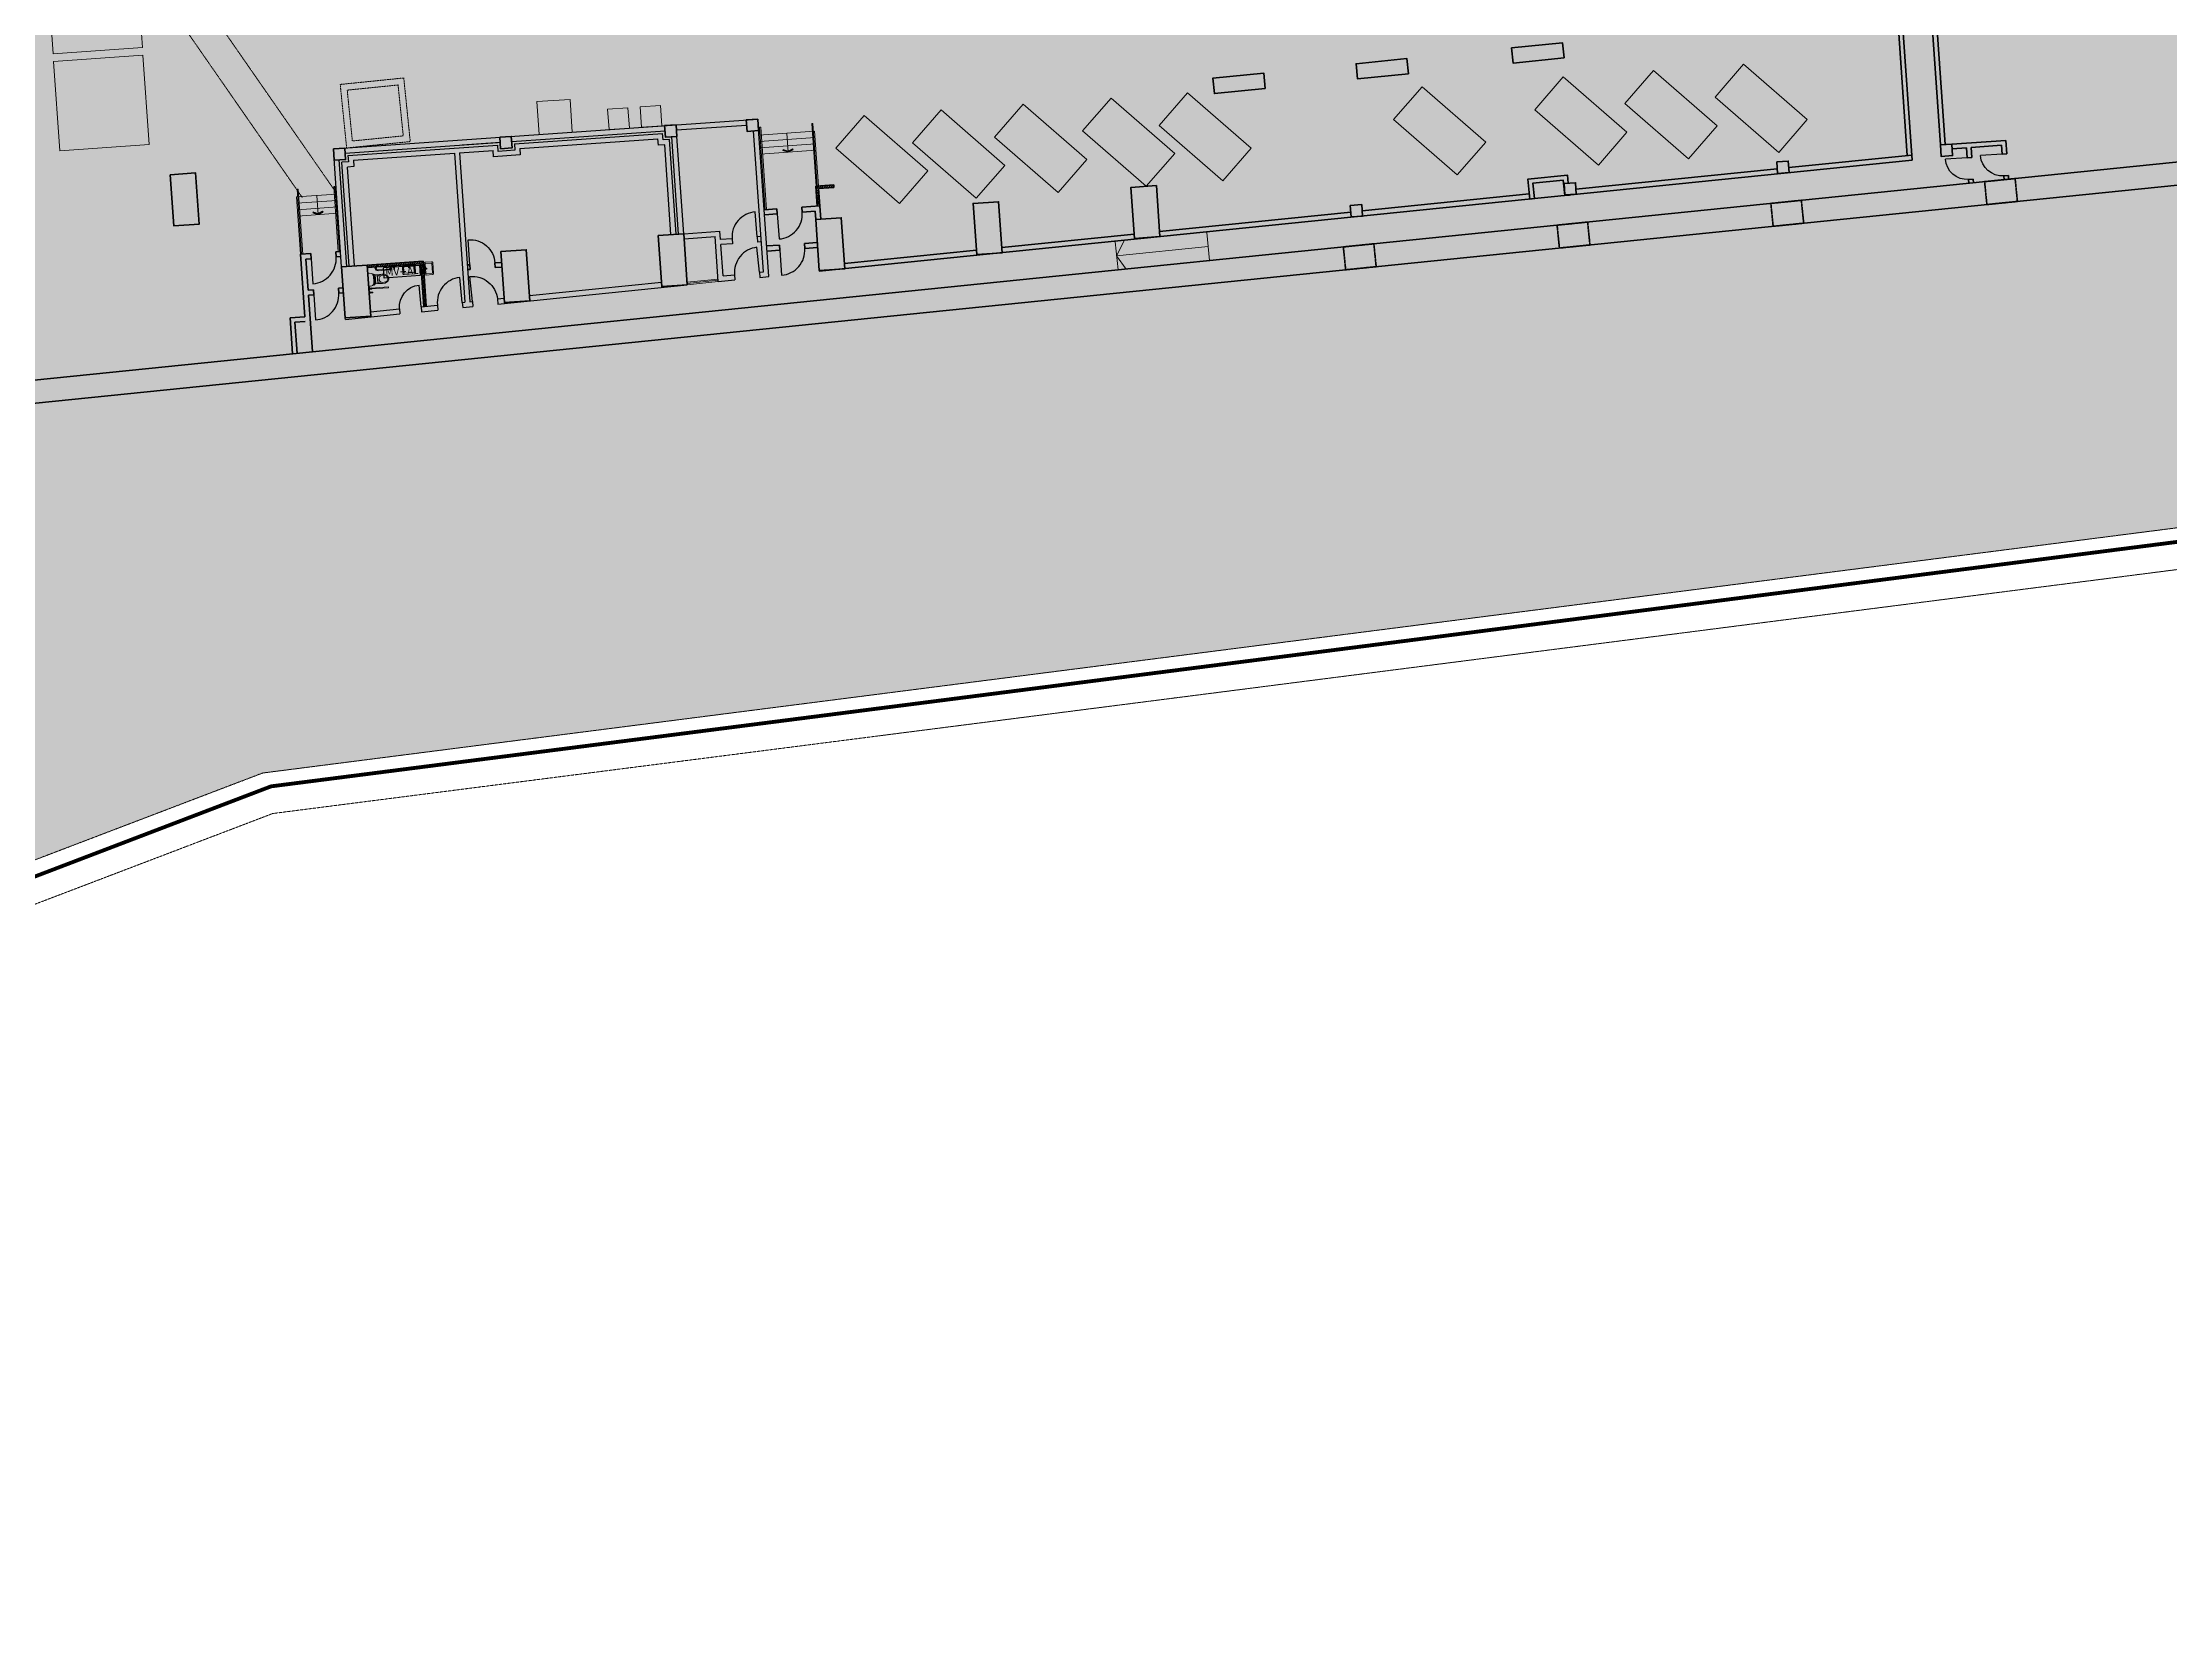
# Model space of a CAD drawing. Header units: millimetres. Extents: x 834311283 to 834708468, y 817882832 to 818197366.
# Drawn here: x 834543310 to 834626509, y 817886437 to 817948578 of the extents above; entities that cross this region are included whole.
import ezdxf

# ---------------------------------------------------------------- set-up
doc = ezdxf.new("R2010")
doc.units = ezdxf.units.MM
doc.header["$LTSCALE"] = 3
for name, pattern in [('3A61X-MSFP-P-CW1$0$HIDDEN', [0.375, 0.25, -0.125]), ('ACAD_ISO04W033', [10, 8, -1, 0, -1]), ('B0701', [2.34375, 1.5625, -0.78125]), ('CENTER', [2, 1.25, -0.25, 0.25, -0.25]), ('DASHDOT', [1, 0.5, -0.25, 0, -0.25]), ('DASHED2', [0.375, 0.25, -0.125])]:
    doc.linetypes.add(name, pattern=pattern)
for name, color, linetype in [('22INWA-a', 6, 'CENTER'), ('3A35X-MAGP-P-ADR-B02-0$0$txt2', 4, 'Continuous'), ('BD-CB-SOLID-DH', 251, 'Continuous'), ('UAJ-00XREF', 7, 'Continuous')]:
    doc.layers.add(name, color=color, linetype=linetype)
for name, color, linetype, lineweight in [('3A35X-MADL-P-BOH-03-0$0$UAJ-74TOIL-a', 8, 'Continuous', 9), ('Hatch (LTC&CB)', 252, 'Continuous', 35), ('UAJ-00REVI', 6, 'Continuous', 13), ('UAJ-22INWA', 6, 'Continuous', 35), ('UAJ-22INWA-bw', 3, 'Continuous', 35), ('UAJ-22INWA-rc', 6, 'Continuous', 35), ('UAJ-23FLOR-a', 1, 'Continuous', 13), ('UAJ-23FLOR-h', 251, 'Continuous', 9), ('UAJ-24STAI-a', 9, 'Continuous', 13), ('UAJ-24STAI-x', 9, 'ACAD_ISO04W033', 5), ('UAJ-28STRU', 6, 'Continuous', 35), ('UAJ-32INFR', 7, 'Continuous', 25), ('UAJ-34RAIL-a', 1, 'Continuous', 13), ('UAJ-42INFI', 1, 'Continuous', 18), ('UAJ-74TOIL', 8, 'Continuous', 9), ('UAJ-74TOIL-a', 8, 'Continuous', 9)]:
    doc.layers.add(name, color=color, linetype=linetype, lineweight=lineweight)
doc.layers.add('UAJ-05SYMB-a', color=7, linetype='Continuous', lineweight=9, true_color=0x999999)
doc.styles.add('3A35X-MAGP-P-ADR-B02-0$0$style1', font='tahoma.ttf')

# ---------------------------------------------------------------- blocks, each defined once
blk = doc.blocks.new('D980')
at = {"flags": 128}
blk.add_lwpolyline([(0, 0), (0, 980, -0.414214), (980, 0)], format="xyb", dxfattribs=at)
blk = doc.blocks.new('D850')
blk.add_line((0, 0), (0, 850))
blk.add_arc((0, 0), 850, 0, 90)
blk = doc.blocks.new('GBP-LB02_LEV-6.53')
at = {"layer": 'BD-CB-SOLID-DH'}
h = blk.add_hatch(dxfattribs=at)
h.set_pattern_fill('ANSI31', color=256, scale=20, style=0)
h.set_pattern_definition([(48.9936, (834579785.464, 817943296.905), (-47.9194, 41.6651), [])])
h.paths.add_polyline_path([(834573563, 817942962), (834574261, 817943010), (834574268, 817942911), (834573669, 817942869), (834573717, 817942190), (834573617, 817942183)])
h = blk.add_hatch(dxfattribs=at)
h.set_pattern_fill('ANSI31', color=256, scale=20)
h.set_pattern_definition([(48.993576, (833573439.664, 817701771.39), (-47.919387, 41.6651216), [])])
h.paths.add_polyline_path([(834558225, 817938258), (834558323, 817938268), (834558201, 817940028), (834556006, 817939876), (834556013, 817939776), (834558108, 817939923)])
at = {"layer": 'UAJ-23FLOR-h'}
h = blk.add_hatch(dxfattribs=at)
h.set_pattern_fill('EARTH', color=256, scale=180, angle=45)
h.set_pattern_definition([(48.99891, (833819452.5, 817786003.4), (-112.7269, 1612.5107), [1143, -1143]), (48.99891, (833819129, 817786284.6), (-112.7269, 1612.5107), [1143, -1143]), (48.99891, (833818805.5, 817786565.8), (-112.7269, 1612.5107), [1143, -1143]), (138.99891, (833818791.4, 817786767.3), (-1612.5107, -112.7269), [1143, -1143]), (138.99891, (833819072.6, 817787090.8), (-1612.5107, -112.7269), [1143, -1143]), (138.99891, (833819353.8, 817787414.3), (-1612.5107, -112.7269), [1143, -1143])])
h.paths.add_polyline_path([(834607546, 818192774), (834673233, 818197366), (834691374, 817937869), (834685588, 817937128), (834685106, 817940897), (834650588, 817936476), (834651070, 817932707), (834551919, 817920009), (834482027, 817893355), (834383076, 817886437), (834441506, 817949096), (834458454, 817967379), (834478638, 817989842), (834483448, 817995421), (834489787, 818002934), (834500656, 818016266), (834508244, 818025930), (834515684, 818035708), (834523692, 818046596), (834532219, 818058624), (834546606, 818080042), (834556457, 818095618), (834568418, 818115665), (834578622, 818133891), (834588349, 818152374), (834599173, 818174435)])
h.paths.add_polyline_path([(834640305, 818055633), (834646291, 818056052), (834642792, 818105911), (834636807, 818105492), (834634252, 818142031), (834610016, 818140337), (834609788, 818143597), (834587769, 818140310), (834567221, 818104370), (834565437, 818101393), (834564610, 818100024), (834562785, 818096939), (834556654, 818087091), (834555720, 818085607), (834554860, 818084258), (834550876, 818078006), (834545205, 818069586), (834542258, 818065226), (834541363, 818063900), (834537651, 818058369), (834531078, 818048811), (834524249, 818039614), (834520785, 818034889), (834515055, 818027076), (834507324, 818017200), (834503054, 818011762), (834508702, 817930984), (834535272, 817933687), (834599035, 817940173), (834631909, 817943517), (834645776, 817944928), (834645137, 817954063), (834645033, 817955560), (834644308, 817965929), (834644203, 817967425), (834643506, 817977407), (834643401, 817978903), (834642524, 817991453), (834642419, 817992949), (834641155, 818011284), (834643399, 818011441)], flags=16)
h.paths.add_polyline_path([(834450838, 817950882), (834498826, 817954237), (834500065, 817936520), (834506621, 817936978), (834507095, 817930195), (834500539, 817929736), (834500559, 817929437), (834452572, 817926082)], flags=16)
at = {"layer": 'UAJ-24STAI-a', "ltscale": 0.2}
blk.add_hatch(color=256, dxfattribs=at).paths.add_polyline_path([(834572272, 817944355), (834572477, 817944289), (834572671, 817944383), (834572653, 817944419), (834572474, 817944332), (834572284, 817944393)])
at = {"layer": 'UAJ-24STAI-x'}
blk.add_hatch(color=256, dxfattribs=at).paths.add_polyline_path([(834553884, 817941913), (834554089, 817941847), (834554283, 817941941), (834554266, 817941977), (834554086, 817941890), (834553896, 817941951)])
at = {"layer": '22INWA-a', "ltscale": 5, "const_width": 150, "flags": 128}
blk.add_lwpolyline([(834645624, 817967960), (834644172, 817967858), (834645624, 817967960), (834648121, 817931878), (834646733, 817931603), (834552250, 817919488), (834509654, 817903227), (834507746, 817930532), (834507053, 817930191), (834506409, 817939427), (834506941, 817942059), (834506555, 817947692), (834505863, 817948023), (834505847, 817948251), (834505599, 817948364), (834505473, 817950168), (834505257, 817950153), (834503846, 817970337), (834505017, 817969582), (834498684, 818060200), (834497756, 818060135), (834497156, 818068720), (834498083, 818068785), (834495159, 818110627), (834494231, 818110562), (834492880, 818129893), (834493808, 818129958), (834493651, 818132199), (834495221, 818132309), (834492443, 818172005), (834498761, 818180933, 0.103945), (834533697, 818164791, 0.028149), (834560518, 818159716), (834570883, 818156560, 0.012181), (834580152, 818154030, 0.011817), (834589680, 818153626, 0.018959), (834627610, 818154460), (834630540, 818155389), (834633308, 818155581), (834636813, 818105510), (834642798, 818105929), (834646290, 818056051), (834640304, 818055632), (834643398, 818011440), (834641154, 818011283), (834643400, 817979197), (834644172, 817967858)], format="xyb", close=True, dxfattribs=at)
at = {"layer": '3A35X-MADL-P-BOH-03-0$0$UAJ-74TOIL-a'}
for points in [[(834557403, 817939547), (834557385, 817939797, -0.414214), (834557432, 817939850), (834557831, 817939878, -0.414214), (834557884, 817939832), (834557901, 817939582, -0.414214), (834557855, 817939529), (834557456, 817939501, -0.414214)], [(834557451, 817939566), (834557436, 817939785, -0.414214), (834557450, 817939801), (834557819, 817939827, -0.414214), (834557835, 817939813), (834557850, 817939594, -0.414214), (834557837, 817939578), (834557467, 817939552, -0.414214)], [(834558563, 817939503), (834558314, 817939486, -0.414214), (834558261, 817939532), (834558233, 817939931, -0.414214), (834558279, 817939985), (834558529, 817940002, -0.414214), (834558582, 817939956), (834558610, 817939557, -0.414214)], [(834558545, 817939552), (834558326, 817939537, -0.414214), (834558310, 817939551), (834558284, 817939920, -0.414214), (834558298, 817939936), (834558517, 817939951, -0.414214), (834558533, 817939937), (834558559, 817939568, -0.414214)]]:
    blk.add_lwpolyline(points, format="xyb", close=True, dxfattribs=at)
for centre, radius in [((834557632, 817939844), 12.6), ((834557637, 817939781), 17.2), ((834558330, 817939737), 17.2), ((834558267, 817939733), 12.6)]:
    blk.add_circle(centre, radius, dxfattribs=at)
at = {"layer": '3A35X-MAGP-P-ADR-B02-0$0$txt2', "elevation": 0}
blk.add_lwpolyline([(834556646, 817939775), (834558055, 817939873), (834558084, 817939464), (834556674, 817939366)], close=True, dxfattribs=at)
at = {"layer": 'UAJ-00REVI', "flags": 128}
blk.add_lwpolyline([(834562383, 817938681), (834562383, 817938680)], dxfattribs=at)
at = {"layer": 'UAJ-05SYMB-a', "linetype": 'B0701'}
for p, q in [((834547623, 817953036, 0), (834554806, 817942694)), ((834546972, 817951870), (834553466, 817942521))]:
    blk.add_line(p, q, dxfattribs=at)
at = {"layer": 'UAJ-05SYMB-a', "linetype": 'B0701', "flags": 128}
blk.add_lwpolyline([(834554954, 817946939), (834557441, 817947192), (834557694, 817944705), (834555207, 817944454), (834554954, 817946939)], dxfattribs=at)
blk.add_lwpolyline([(834555228, 817946716), (834557218, 817946918), (834557420, 817944928), (834555430, 817944728)], close=True, dxfattribs=at)
at = {"layer": 'UAJ-22INWA'}
for p, q in [((834574376, 817941715), (834574376, 817941716)), ((834553893, 817936485), (834553893, 817936487))]:
    blk.add_line(p, q, dxfattribs=at)
at = {"layer": 'UAJ-22INWA-bw'}
for p, q in [((834617557, 817944575), (834617023, 817952205, 0)), ((834617736, 817944588), (834617203, 817952217, 0)), ((834616252, 817944161), (834615893, 817949303)), ((834616445, 817943979), (834616072, 817949321)), ((834620110, 817944753), (834617996, 817944606)), ((834620147, 817944225), (834620110, 817944753)), ((834554698, 817944241), (834554699, 817944241)), ((834616445, 817943979), (834573695, 817939631)), ((834616425, 817944178), (834611614, 817943689)), ((834618567, 817944465), (834618008, 817944426)), ((834618594, 817944071), (834618567, 817944465)), ((834618594, 817944071), (834618774, 817944084)), ((834619943, 817944561), (834618746, 817944478)), ((834618774, 817944084), (834618746, 817944478)), ((834619968, 817944213), (834619943, 817944561)), ((834619968, 817944213), (834620147, 817944225)), ((834611166, 817943643), (834603292, 817942843)), ((834618654, 817943223), (834618833, 817943236)), ((834618664, 817943075), (834618654, 817943223)), ((834618843, 817943093), (834618833, 817943236)), ((834620027, 817943365), (834620207, 817943377)), ((834620038, 817943214), (834620027, 817943365)), ((834620217, 817943233), (834620207, 817943377)), ((834573563, 817942962), (834574261, 817943010)), ((834573617, 817942183), (834573563, 817942962)), ((834573669, 817942869), (834574268, 817942911)), ((834573753, 817941672), (834573669, 817942869)), ((834574268, 817942911), (834574261, 817943010)), ((834601466, 817942657), (834594931, 817941992)), ((834602845, 817942797), (834602839, 817942796)), ((834572037, 817942073), (834571537, 817942038)), ((834572051, 817941873), (834571551, 817941838)), ((834572051, 817941873), (834572037, 817942073)), ((834573717, 817942190), (834573015, 817942141)), ((834573029, 817941942), (834573015, 817942141)), ((834573531, 817941977), (834573029, 817941942)), ((834573553, 817941658), (834573531, 817941977)), ((834594484, 817941946), (834587006, 817941186)), ((834572136, 817940656), (834571636, 817940621)), ((834572150, 817940457), (834572136, 817940656)), ((834573616, 817940760), (834573114, 817940725)), ((834573128, 817940525), (834573114, 817940725)), ((834586011, 817941085), (834580836, 817940558)), ((834553805, 817940323), (834553401, 817940295)), ((834553572, 817937846), (834553401, 817940295)), ((834553819, 817940124), (834553614, 817940110)), ((834553699, 817938893), (834553614, 817940110)), ((834553819, 817940124), (834553805, 817940323)), ((834554967, 817940405), (834554782, 817940392)), ((834554796, 817940192), (834554782, 817940392)), ((834554981, 817940205), (834554796, 817940192)), ((834556006, 817939876), (834558201, 817940029)), ((834556013, 817939776), (834558108, 817939923)), ((834558108, 817939923), (834558225, 817938258)), ((834558201, 817940029), (834558323, 817938268)), ((834560029, 817939888), (834559929, 817939881)), ((834560029, 817939888), (834560041, 817939708)), ((834561266, 817939974), (834561007, 817939956)), ((834561007, 817939956), (834561019, 817939776)), ((834561278, 817939794), (834561019, 817939776)), ((834572150, 817940457), (834571650, 817940422)), ((834573630, 817940560), (834573128, 817940525)), ((834573681, 817939830), (834573675, 817939830)), ((834579840, 817940457), (834574677, 817939932)), ((834555066, 817938988), (834554881, 817938975)), ((834554895, 817938776), (834554881, 817938975)), ((834560041, 817939708), (834559942, 817939701)), ((834553904, 817938907), (834553699, 817938893)), ((834553918, 817938707), (834553713, 817938693)), ((834553868, 817936484), (834553713, 817938693)), ((834553918, 817938707), (834553904, 817938907)), ((834555080, 817938789), (834554895, 817938776)), ((834552993, 817937806), (834553572, 817937846)), ((834553091, 817936404), (834552993, 817937806)), ((834553584, 817937667), (834553185, 817937639)), ((834553185, 817937639), (834553270, 817936423))]:
    blk.add_line(p, q, dxfattribs=at)
at = {"layer": 'UAJ-22INWA-bw', "elevation": 0, "flags": 128}
blk.add_lwpolyline([(834603038, 817942615), (834602859, 817942597), (834602798, 817943194), (834601605, 817943073), (834601665, 817942476), (834601486, 817942458), (834601407, 817943234), (834602959, 817943392), (834602991, 817943078)], dxfattribs=at)
at = {"layer": 'UAJ-22INWA-rc', "lineweight": -3}
for p, q in [((834554686, 817944421), (834571289, 817945581, 0)), ((834571719, 817939430), (834571289, 817945581)), ((834561662, 817944708, 0), (834567660, 817945127, 0)), ((834561769, 817944615), (834567567, 817945021, 0)), ((834561982, 817944430), (834567381, 817944807, 0)), ((834567399, 817944558), (834567381, 817944807)), ((834567584, 817944771), (834567567, 817945021)), ((834567833, 817944789), (834567584, 817944771)), ((834568093, 817941079), (834567833, 817944789)), ((834568192, 817941086), (834567926, 817944895)), ((834568109, 817945159, 0), (834570852, 817945350, 0)), ((834568392, 817941100), (834568126, 817944909)), ((834571506, 817939609), (834571121, 817945119, 0)), ((834555009, 817939806), (834554686, 817944421)), ((834555208, 817939820), (834554917, 817943986, 0)), ((834555149, 817944253, 0), (834561113, 817944670, 0)), ((834555256, 817944160), (834561120, 817944570)), ((834555256, 817944160), (834555273, 817943911)), ((834555469, 817943974), (834559423, 817944251)), ((834555469, 817943974), (834555487, 817943725)), ((834559423, 817944251), (834559831, 817938421)), ((834559623, 817944265), (834560935, 817944356)), ((834559623, 817944265), (834560030, 817938442)), ((834559726, 817944573), (834561213, 817944677, 0)), ((834560952, 817944107), (834560935, 817944356)), ((834561999, 817944180), (834560952, 817944107)), ((834561138, 817944320), (834561120, 817944570)), ((834561786, 817944366), (834561138, 817944320)), ((834561769, 817944615), (834561786, 817944366)), ((834561982, 817944430), (834561999, 817944180)), ((834567648, 817944575), (834567399, 817944558)), ((834567893, 817941066), (834567648, 817944575)), ((834555273, 817943911), (834555023, 817943893)), ((834555308, 817939827), (834555023, 817943893)), ((834555487, 817943725), (834555237, 817943707)), ((834555507, 817939841), (834555237, 817943707)), ((834568392, 817941101), (834569806, 817941200)), ((834568406, 817940901), (834569621, 817940986)), ((834569744, 817939229), (834569621, 817940986)), ((834569829, 817940875), (834569806, 817941200)), ((834570283, 817940907), (834569829, 817940875)), ((834570297, 817940707), (834569843, 817940676)), ((834569929, 817939449), (834569843, 817940676)), ((834570283, 817940907), (834570297, 817940707)), ((834571410, 817940986), (834571260, 817940975)), ((834571260, 817940975), (834571274, 817940776)), ((834571424, 817940786), (834571274, 817940776)), ((834561118, 817938351), (834568531, 817939106)), ((834562359, 817938679), (834567522, 817939204)), ((834569744, 817939229), (834570396, 817939295)), ((834569929, 817939449), (834570382, 817939495)), ((834570382, 817939495), (834570396, 817939295)), ((834571357, 817939594), (834571506, 817939609)), ((834571357, 817939594), (834571371, 817939394)), ((834571371, 817939394), (834571719, 817939430)), ((834573693, 817939663), (834573695, 817939631)), ((834556134, 817938045), (834557279, 817938162)), ((834557279, 817938162), (834557293, 817937962)), ((834558125, 817938248), (834558756, 817938312)), ((834558125, 817938248), (834558139, 817938048)), ((834558139, 817938048), (834558770, 817938113)), ((834558756, 817938312), (834558770, 817938113)), ((834559731, 817938411), (834559831, 817938421)), ((834559731, 817938411), (834559745, 817938212)), ((834559745, 817938212), (834560143, 817938252)), ((834560030, 817938442), (834560129, 817938452)), ((834560129, 817938452), (834560143, 817938252)), ((834561104, 817938551), (834561364, 817938577)), ((834561104, 817938551), (834561118, 817938351)), ((834555155, 817937745), (834555148, 817937811)), ((834555155, 817937745), (834557293, 817937962))]:
    blk.add_line(p, q, dxfattribs=at)
at = {"layer": 'UAJ-23FLOR-a', "linetype": 'DASHED2', "ltscale": 4}
for p, q in [((834552316, 817918426), (834575926, 817921450)), ((834487594, 817893744), (834552316, 817918426))]:
    blk.add_line(p, q, dxfattribs=at)
at = {"layer": 'UAJ-23FLOR-a', "linetype": 'Continuous', "ltscale": 4, "flags": 128}
for points in [[(834543480, 817951627), (834546972, 817951870), (834547215, 817948379), (834543724, 817948135)], [(834543745, 817947836), (834547236, 817948080), (834547480, 817944588), (834543989, 817944344)], [(834608816, 817945316), (834606326, 817947481), (834606326, 817947481), (834605210, 817946198), (834605210, 817946198), (834607700, 817944033), (834607700, 817944033)], [(834612343, 817945562), (834609853, 817947727), (834609853, 817947727), (834608737, 817946444), (834608737, 817946444), (834611227, 817944279), (834611227, 817944279)], [(834590590, 817944448), (834588099, 817946614), (834588099, 817946614), (834586984, 817945331), (834586984, 817945331), (834589474, 817943166), (834589474, 817943166)], [(834599767, 817944684), (834597277, 817946849), (834597277, 817946849), (834596161, 817945567), (834596161, 817945567), (834598651, 817943401), (834598651, 817943401)], [(834605289, 817945070), (834602799, 817947235), (834602799, 817947235), (834601683, 817945952), (834601683, 817945952), (834604173, 817943787), (834604173, 817943787)], [(834562647, 817946266), (834563944, 817946356), (834564033, 817945074), (834562737, 817944984)], [(834566267, 817945231), (834565469, 817945175), (834565413, 817945973), (834566211, 817946029)], [(834567537, 817945319), (834566739, 817945263), (834566683, 817946062), (834567481, 817946117)], [(834577946, 817943566), (834575455, 817945731), (834575455, 817945731), (834574340, 817944448), (834574340, 817944448), (834576830, 817942283), (834576830, 817942283)], [(834580947, 817943775), (834578456, 817945941), (834578456, 817945941), (834577341, 817944658), (834577341, 817944658), (834579831, 817942492), (834579831, 817942492)], [(834584154, 817943999), (834581664, 817946164), (834581664, 817946164), (834580549, 817944882), (834580549, 817944882), (834583039, 817942716), (834583039, 817942716)], [(834587601, 817944240), (834585111, 817946405), (834585111, 817946405), (834583996, 817945122), (834583996, 817945122), (834586486, 817942957), (834586486, 817942957)]]:
    blk.add_lwpolyline(points, close=True, dxfattribs=at)
at = {"layer": 'UAJ-23FLOR-a', "linetype": 'DASHDOT', "ltscale": 10}
for points in [[(834658410, 817933647), (834575813, 817923069)], [(834658616, 817932040), (834575926, 817921450)], [(834482027, 817893355), (834551919, 817920009), (834575813, 817923069)]]:
    blk.add_lwpolyline(points, dxfattribs=at)
at = {"layer": 'UAJ-24STAI-a', "ltscale": 0.2}
for p, q in [((834573512, 817945113), (834571333, 817944961)), ((834573530, 817944864), (834571350, 817944711)), ((834572477, 817944289, 0), (834572425, 817945037, 0)), ((834573662, 817942968), (834573512, 817945113)), ((834573547, 817944614), (834571368, 817944462)), ((834573565, 817944365), (834571385, 817944213)), ((834554810, 817942649), (834553244, 817942540)), ((834553401, 817940295), (834553244, 817942540)), ((834554827, 817942400), (834553261, 817942290)), ((834554089, 817941847, 0), (834554037, 817942595, 0)), ((834554845, 817942150), (834553279, 817942041)), ((834554862, 817941901), (834553296, 817941792))]:
    blk.add_line(p, q, dxfattribs=at)
at = {"layer": 'UAJ-24STAI-a'}
for q in [(834585626, 817940819), (834588906, 817940600), (834585699, 817939721)]:
    blk.add_line((834585324, 817940236), q, dxfattribs=at)
at = {"layer": 'UAJ-24STAI-a', "ltscale": 0.2, "elevation": 0}
blk.add_lwpolyline([(834572272, 817944355), (834572477, 817944289), (834572671, 817944383), (834572653, 817944419), (834572474, 817944332), (834572284, 817944393)], close=True, dxfattribs=at)
at = {"layer": 'UAJ-24STAI-a', "flags": 128}
for points in [[(834585268, 817940783), (834585380, 817939689)], [(834588850, 817941147), (834588961, 817940053)], [(834588850, 817941147), (834588961, 817940053)]]:
    blk.add_lwpolyline(points, dxfattribs=at)
at = {"layer": 'UAJ-24STAI-x', "elevation": 0}
blk.add_lwpolyline([(834553884, 817941913), (834554089, 817941847), (834554283, 817941941), (834554266, 817941977), (834554086, 817941890), (834553896, 817941951)], close=True, dxfattribs=at)
at = {"layer": 'UAJ-34RAIL-a'}
for p, q in [((834571402, 817945266), (834571357, 817945263)), ((834571582, 817942041), (834571357, 817945263)), ((834571627, 817942044), (834571402, 817945266)), ((834573447, 817945409), (834573402, 817945406)), ((834573572, 817942962), (834573402, 817945406)), ((834573617, 817942965), (834573447, 817945409)), ((834553313, 817942845), (834553268, 817942842)), ((834553446, 817940298), (834553268, 817942842)), ((834553490, 817940301), (834553313, 817942845)), ((834554744, 817942945), (834554699, 817942942)), ((834554877, 817940398), (834554699, 817942942)), ((834554922, 817940402), (834554744, 817942945)), ((834571627, 817942044), (834571582, 817942041)), ((834553510, 817940303), (834553466, 817940300)), ((834554922, 817940402), (834554877, 817940398))]:
    blk.add_line(p, q, dxfattribs=at)
at = {"layer": 'UAJ-42INFI'}
for p, q in [((834568524, 817939205), (834569737, 817939329)), ((834568528, 817939155), (834569740, 817939279)), ((834568531, 817939106), (834569744, 817939229))]:
    blk.add_line(p, q, dxfattribs=at)
at = {"layer": 'UAJ-74TOIL', "extrusion": (9.33086e-07, 6.49085e-08, 1)}
for p, q in [((834556295, 817939760, 0), (834556385, 817939766, 0)), ((834556313, 817939761, 0), (834556324, 817939754, 0)), ((834556324, 817939754, 0), (834556359, 817939757, 0)), ((834556368, 817939765, 0), (834556359, 817939757, 0)), ((834556385, 817939773, 0), (834556385, 817939766, 0)), ((834556983, 817939815, 0), (834556893, 817939809, 0)), ((834556893, 817939809, 0), (834556894, 817939801, 0)), ((834556984, 817939808, 0), (834556894, 817939801, 0)), ((834556911, 817939802, 0), (834556922, 817939796, 0)), ((834556957, 817939798, 0), (834556922, 817939796, 0)), ((834556966, 817939806, 0), (834556957, 817939798, 0)), ((834556983, 817939815, 0), (834556984, 817939808, 0)), ((834557103, 817939823, 0), (834557013, 817939817, 0)), ((834557103, 817939823, 0), (834557013, 817939817, 0)), ((834557013, 817939817, 0), (834557014, 817939810, 0)), ((834557013, 817939817, 0), (834557014, 817939810, 0)), ((834557103, 817939816, 0), (834557014, 817939810, 0)), ((834557103, 817939816, 0), (834557014, 817939810, 0)), ((834557031, 817939811, 0), (834557041, 817939804, 0)), ((834557031, 817939811, 0), (834557041, 817939804, 0)), ((834557076, 817939806, 0), (834557041, 817939804, 0)), ((834557076, 817939806, 0), (834557041, 817939804, 0)), ((834557041, 817939804, 0), (834557048, 817939714, 0)), ((834557086, 817939815, 0), (834557076, 817939806, 0)), ((834557086, 817939815, 0), (834557076, 817939806, 0)), ((834557076, 817939806, 0), (834557082, 817939717, 0)), ((834557103, 817939823, 0), (834557103, 817939816, 0)), ((834557103, 817939823, 0), (834557103, 817939816, 0)), ((834556092, 817939006, 0), (834556097, 817939007, 0)), ((834556097, 817939007, 0), (834556105, 817938897, 0)), ((834556099, 817938977, 0), (834556189, 817938983, 0)), ((834556189, 817938978, 0), (834556100, 817938972, 0)), ((834556192, 817938938, 0), (834556102, 817938932, 0)), ((834556103, 817938927, 0), (834556193, 817938933, 0)), ((834556159, 817938976, 0), (834556162, 817938936, 0)), ((834556160, 817938971, 0), (834556843, 817939018, 0)), ((834556162, 817938941, 0), (834556845, 817938988, 0)), ((834556189, 817938983, 0), (834556189, 817938978, 0)), ((834556189, 817938978, 0), (834556190, 817938973, 0)), ((834556192, 817938938, 0), (834556192, 817938943, 0)), ((834556193, 817938933, 0), (834556192, 817938938, 0)), ((834556443, 817939690, 0), (834556847, 817939718, 0)), ((834556446, 817939655, 0), (834556850, 817939683, 0)), ((834556843, 817939018, 0), (834556845, 817938988, 0)), ((834556105, 817938897, 0), (834556100, 817938896, 0)), ((834556104, 817938842, 0), (834556111, 817938842, 0)), ((834556110, 817938752, 0), (834556117, 817938753, 0)), ((834556111, 817938842, 0), (834556117, 817938753, 0)), ((834556112, 817938825, 0), (834556121, 817938815, 0)), ((834556116, 817938770, 0), (834556123, 817938780, 0)), ((834556121, 817938815, 0), (834556210, 817938821, 0)), ((834556121, 817938815, 0), (834556123, 817938780, 0)), ((834556123, 817938780, 0), (834556213, 817938786, 0))]:
    blk.add_line(p, q, dxfattribs=at)
for centre, radius, start, end in [((834556438, 817939770, 832), 115, 187.71861, 273.97926), ((834556438, 817939770, 832), 80, 189.35865, 273.97926), ((834556842, 817939798, 832), 80, 273.97926, 358.59989), ((834556842, 817939798, 832), 115, 273.97926, 0.23994), ((834557065, 817939715, 832), 17.5, 183.97926, 3.97926), ((834556212, 817938804, 832), 17.5, 273.97926, 93.97926)]:
    blk.add_arc(centre, radius, start, end, dxfattribs=at)
at = {"layer": 'UAJ-74TOIL-a'}
blk.add_line((834556054, 817939189, 0), (834556053, 817939189, 0), dxfattribs=at)
at = {"layer": 'UAJ-74TOIL-a', "extrusion": (9.33086e-07, 6.49085e-08, 1)}
for p, q in [((834556206, 817939528, 0), (834556216, 817939529, 0)), ((834556237, 817939094, 0), (834556246, 817939095, 0)), ((834556266, 817939192, 0), (834556266, 817939168, 0)), ((834556268, 817939192, 0), (834556266, 817939192, 0)), ((834556266, 817939168, 0), (834556266, 817939162, 0)), ((834556279, 817939102, 0), (834556266, 817939157, 0)), ((834556286, 817939416, 0), (834556324, 817939419, 0)), ((834556288, 817939391, 0), (834556286, 817939416, 0)), ((834556298, 817939107, 0), (834556287, 817939156, 0)), ((834556289, 817939416, 0), (834556288, 817939433, 0)), ((834556288, 817939391, 0), (834556326, 817939394, 0)), ((834556301, 817939242, 0), (834556291, 817939391, 0)), ((834556298, 817939241, 0), (834556336, 817939244, 0)), ((834556300, 817939216, 0), (834556298, 817939241, 0)), ((834556300, 817939216, 0), (834556338, 817939219, 0)), ((834556304, 817939200, 0), (834556303, 817939217, 0)), ((834556319, 817939493, 0), (834556387, 817939498, 0)), ((834556343, 817939144, 0), (834556319, 817939493, 0)), ((834556343, 817939144, 0), (834556411, 817939149, 0)), ((834556402, 817939490, 0), (834556576, 817939518, 0)), ((834556425, 817939165, 0), (834556403, 817939484, 0)), ((834556410, 817939433, 0), (834556426, 817939214, 0)), ((834556423, 817939156, 0), (834556601, 817939153, 0))]:
    blk.add_line(p, q, dxfattribs=at)
for centre, radius, start, end in [((834556112, 817939273, 832), 280, 79.87394, 101.7792), ((834556107, 817939333, 832), 280, 266.17935, 288.0846), ((834556143, 817939446, 832), 104, 9.76355, 79.87394), ((834556162, 817939166, 832), 104, 288.0846, 358.19499), ((834556223, 817939429, 832), 100, 3.97926, 93.97926), ((834556223, 817939429, 832), 65, 3.97926, 78.78687), ((834554767, 817939210, 832), 1500, 3.97926, 9.76355), ((834556239, 817939195, 832), 100, 273.97926, 293.11559), ((834556239, 817939195, 832), 65, 288.56962, 298.92134), ((834554767, 817939210, 832), 1500, 358.19499, 3.97926), ((834556286, 817939162, 832), 20, 179.54854, 192.54854), ((834556268, 817939183, 832), 9, 27.0584, 89.54853), ((834556160, 817939128, 832), 130, 12.54854, 27.0584), ((834556289, 817939104, 832), 10, 192.54855, 12.54854), ((834556239, 817939195, 832), 65, 318.67565, 3.97926), ((834556239, 817939195, 832), 100, 305.09213, 3.97926), ((834556388, 817939483, 832), 15, 3.97926, 93.97926), ((834556623, 817939221, 832), 300, 56.73844, 135.03235), ((834556410, 817939164, 832), 15, 273.97926, 3.97926), ((834556606, 817939453, 832), 300, 232.92619, 311.2201), ((834556654, 817939340, 832), 180, 167.99802, 183.97926), ((834556654, 817939340, 832), 180, 183.97926, 199.96052), ((834556595, 817939353, 832), 120, 109.06586, 167.99802), ((834556597, 817939320, 832), 120, 199.96052, 258.89267), ((834556637, 817939230, 832), 250, 60.95729, 109.06586), ((834556622, 817939447, 832), 250, 258.89267, 307.00125), ((834556701, 817939343, 832), 120, 3.97926, 60.95729), ((834556701, 817939343, 832), 120, 307.00125, 3.97926), ((834556703, 817939343, 832), 154, 3.97926, 56.73844), ((834556703, 817939343, 832), 154, 311.2201, 3.97926)]:
    blk.add_arc(centre, radius, start, end, dxfattribs=at)
at = {"layer": 'UAJ-32INFR', "xscale": -1}
for name, p, rotation in [('D850', (834618594, 817944071), 93.99885616379744), ('D850', (834619968, 817944213), 93.99885616379744), ('D980', (834571260, 817940975), 3.998856229122776), ('D980', (834572051, 817941873), 183.9988561670761), ('D980', (834553819, 817940124), 183.9988561670761), ('D980', (834571357, 817939594), 5.808265378121398), ('D980', (834572150, 817940457), 183.9988561670761), ('D850', (834558125, 817938248), 5.808265352223394), ('D980', (834559731, 817938414), 5.858302107052182), ('D980', (834553918, 817938707), 183.9988561670761)]:
    blk.add_blockref(name, p, dxfattribs=dict(at, rotation=rotation))
at = {"layer": 'UAJ-32INFR'}
for p, rotation in [((834560029, 817939888), 3.998856098499406), ((834560129, 817938452), 5.808265371264588)]:
    blk.add_blockref('D980', p, dxfattribs=dict(at, rotation=rotation))
at = {"layer": '3A35X-MAGP-P-ADR-B02-0$0$txt2', "insert": (834556716, 817939740, 0), "char_height": 300, "attachment_point": 1, "rotation": 3.99891, "style": '3A35X-MAGP-P-ADR-B02-0$0$style1'}
blk.add_mtext('MV+AL', dxfattribs=at)
blk = doc.blocks.new('GBP-STR-B02-L1')
at = {"layer": 'UAJ-28STRU'}
for points in [[(834536347, 818056474), (834532382, 818050706), (834515006, 818027008), (834503078, 818011765), (834508702, 817930984), (834645776, 817944928), (834641138, 818011268), (834643382, 818011425), (834640293, 818055614), (834646279, 818056033), (834642792, 818105911), (834636806, 818105492), (834634252, 818142031), (834610016, 818140337), (834609788, 818143597), (834587769, 818140310), (834579234, 818125278), (834567221, 818104370), (834566712, 818103505), (834561579, 818095002), (834556163, 818086302), (834550876, 818078006), (834550325, 818077167), (834536346, 818056473)], [(834504287, 818007379), (834509535, 817931974), (834644817, 817945735), (834644240, 817954001)]]:
    blk.add_lwpolyline(points, dxfattribs=at)
at = {"layer": 'UAJ-28STRU', "ltscale": 2, "flags": 128}
for points in [[(834602826, 817947974), (834600836, 817947772), (834600775, 817948369), (834602765, 817948571)], [(834591139, 817946785), (834589149, 817946583), (834589088, 817947180), (834591078, 817947382)], [(834596744, 817947355), (834594754, 817947153), (834594693, 817947750), (834596683, 817947952)], [(834570838, 817945550), (834571287, 817945581), (834571318, 817945132), (834570869, 817945101)], [(834561199, 817944876), (834561648, 817944907), (834561679, 817944459), (834561230, 817944427)], [(834567646, 817945327), (834568095, 817945358), (834568126, 817944909), (834567677, 817944878)], [(834554686, 817944421), (834555135, 817944452), (834555166, 817944003), (834554718, 817943972)], [(834611147, 817943910), (834611596, 817943941), (834611628, 817943492), (834611179, 817943461)], [(834617547, 817944574), (834617996, 817944606), (834618027, 817944157), (834617578, 817944125)], [(834548301, 817943406), (834549299, 817943476), (834549438, 817941481), (834548441, 817941411)], [(834602826, 817943066), (834603275, 817943097), (834603306, 817942649), (834602857, 817942617)], [(834580850, 817940359), (834579852, 817940289), (834579713, 817942284), (834580710, 817942354)], [(834587020, 817940987), (834586023, 817940917), (834585883, 817942912), (834586881, 817942982)], [(834574690, 817939732), (834573693, 817939663), (834573553, 817941658), (834574551, 817941727)], [(834594465, 817942211), (834594914, 817942242), (834594945, 817941793), (834594496, 817941762)], [(834568531, 817939106), (834567534, 817939036), (834567394, 817941031), (834568392, 817941101)], [(834555009, 817939806), (834556006, 817939876), (834556146, 817937881), (834555148, 817937811)], [(834561236, 817940404), (834562233, 817940474), (834562373, 817938479), (834561375, 817938409)]]:
    blk.add_lwpolyline(points, close=True, dxfattribs=at)
at = {"layer": 'UAJ-28STRU', "linetype": '3A61X-MSFP-P-CW1$0$HIDDEN', "ltscale": 20, "elevation": 0}
for points in [[(834619277, 817943137), (834620471, 817943258), (834620562, 817942363), (834619368, 817942242)], [(834610916, 817942286), (834612109, 817942408), (834612201, 817941513), (834611007, 817941391)], [(834602555, 817941436), (834603749, 817941557), (834603840, 817940662), (834602646, 817940541)], [(834594194, 817940585), (834595387, 817940707), (834595478, 817939812), (834594285, 817939690)], [(834594194, 817940585), (834595387, 817940707), (834595478, 817939812), (834594285, 817939690)]]:
    blk.add_lwpolyline(points, close=True, dxfattribs=at)

msp = doc.modelspace()

# ---------------------------------------------------------------- hatches: boundary and pattern name
at = {"layer": 'Hatch (LTC&CB)'}
h = msp.add_hatch(color=256, dxfattribs=at)
h.dxf.hatch_style = 1
h.paths.add_polyline_path([(834559573, 818078678), (834559695, 818078866), (834553942, 818082817), (834550876, 818078006), (834545205, 818069586), (834541363, 818063900), (834537651, 818058369), (834531077, 818048811), (834524250, 818039614), (834520785, 818034889), (834514978, 818026972), (834507324, 818017201), (834503054, 818011762), (834508702, 817930984), (834645776, 817944928), (834645087, 817954781), (834632967, 817953934), (834631478, 817953723), (834621964, 817953058), (834621522, 817959379), (834622806, 817959468), (834618963, 818014436), (834612647, 818019927), (834608844, 818019662), (834608946, 818018195), (834608677, 818018177), (834608902, 818014954), (834601170, 818014414), (834600937, 818017756), (834599410, 818017649), (834599320, 818018971), (834594177, 818018611), (834593967, 818021624), (834594708, 818021676), (834594587, 818023403), (834592085, 818023228), (834592547, 818016618), (834580104, 818015748), (834579617, 818022703), (834578993, 818022660), (834577314, 818046679), (834552648, 818044954), (834552164, 818051887), (834556025, 818052157), (834555752, 818056051), (834562551, 818056526), (834562440, 818058112), (834556519, 818057698), (834555495, 818072358)])

# ---------------------------------------------------------------- block references
at = {"layer": 'UAJ-00XREF'}
for name in ['GBP-LB02_LEV-6.53', 'GBP-STR-B02-L1']:
    msp.add_blockref(name, (0, 0), dxfattribs=at)

doc.saveas('drawing.dxf')
